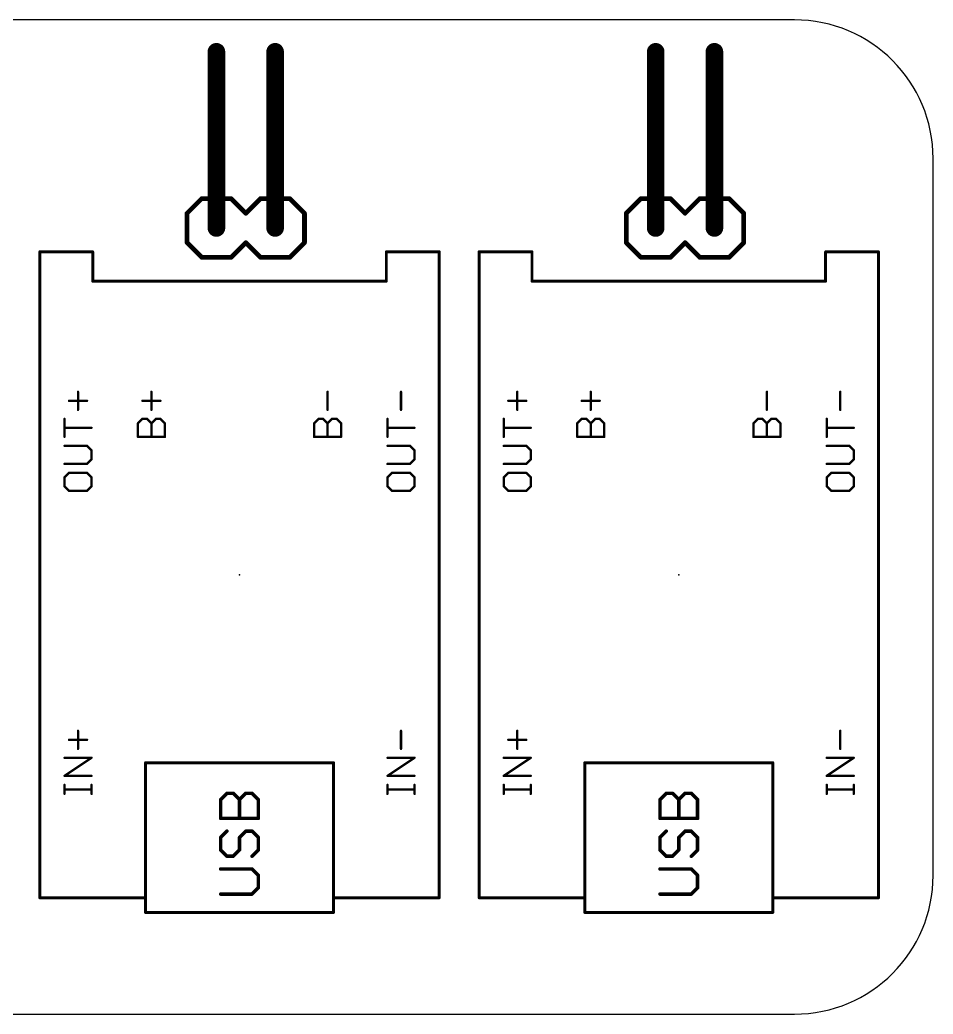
# Model space of a CAD drawing. Extents: x 0 to 83, y 0 to 43.
# Drawn here: x 43.5 to 83, y 0 to 43 of the extents above; entities that cross this region are included whole.
import ezdxf

# ---------------------------------------------------------------- set-up
doc = ezdxf.new("R2010")
doc.units = 0
for name, color, linetype in [('20', 7, 'CONTINUOUS'), ('21', 253, 'CONTINUOUS'), ('23', 7, 'CONTINUOUS'), ('51', 253, 'CONTINUOUS')]:
    doc.layers.add(name, color=color, linetype=linetype)

# ---------------------------------------------------------------- blocks, each defined once
blk = doc.blocks.new('RECT')
blk.add_solid([(-0.5, -0.5), (0.5, -0.5), (-0.5, 0.5), (0.5, 0.5)])

msp = doc.modelspace()

# ---------------------------------------------------------------- linework, layer by layer
at = {"layer": '20'}
for p, q in [((77, 43), (6, 43)), ((83, 6), (83, 37)), ((6, 0), (77, 0))]:
    msp.add_line(p, q, dxfattribs=at)
for centre, start, end in [((77, 37), 0, 90), ((77, 6), 270, 0)]:
    msp.add_arc(centre, 6, start, end, dxfattribs=at)
at = {"layer": '21'}
for points, const_width in [([(52, 34), (52, 41.62)], 0.762), ([(54.54, 34), (54.54, 41.62)], 0.762), ([(71, 34), (71, 41.62)], 0.762), ([(73.54, 34), (73.54, 41.62)], 0.762), ([(51.365, 35.27), (50.73, 34.635)], 0.2032), ([(51.365, 35.27), (52.635, 35.27)], 0.2032), ([(52.635, 35.27), (53.27, 34.635)], 0.2032), ([(53.27, 34.635), (53.905, 35.27)], 0.2032), ([(53.905, 35.27), (55.175, 35.27)], 0.2032), ([(55.175, 35.27), (55.81, 34.635)], 0.2032), ([(70.365, 35.27), (69.73, 34.635)], 0.2032), ([(70.365, 35.27), (71.635, 35.27)], 0.2032), ([(71.635, 35.27), (72.27, 34.635)], 0.2032), ([(72.27, 34.635), (72.905, 35.27)], 0.2032), ([(72.905, 35.27), (74.175, 35.27)], 0.2032), ([(74.175, 35.27), (74.81, 34.635)], 0.2032), ([(50.73, 34.635), (50.73, 33.365)], 0.2032), ([(55.81, 34.635), (55.81, 33.365)], 0.2032), ([(69.73, 34.635), (69.73, 33.365)], 0.2032), ([(74.81, 34.635), (74.81, 33.365)], 0.2032), ([(50.73, 33.365), (51.365, 32.73)], 0.2032), ([(53.27, 33.365), (52.635, 32.73)], 0.2032), ([(53.905, 32.73), (53.27, 33.365)], 0.2032), ([(55.81, 33.365), (55.175, 32.73)], 0.2032), ([(69.73, 33.365), (70.365, 32.73)], 0.2032), ([(72.27, 33.365), (71.635, 32.73)], 0.2032), ([(72.905, 32.73), (72.27, 33.365)], 0.2032), ([(74.81, 33.365), (74.175, 32.73)], 0.2032), ([(44.364, 5.03), (44.364, 32.97)], 0.127), ([(44.364, 32.97), (46.65, 32.97)], 0.127), ([(46.65, 32.97), (46.65, 31.7)], 0.127), ([(52.635, 32.73), (51.365, 32.73)], 0.2032), ([(55.175, 32.73), (53.905, 32.73)], 0.2032), ([(59.35, 31.7), (59.35, 32.97)], 0.127), ([(59.35, 32.97), (61.636, 32.97)], 0.127), ([(61.636, 32.97), (61.636, 5.03)], 0.127), ([(63.364, 5.03), (63.364, 32.97)], 0.127), ([(63.364, 32.97), (65.65, 32.97)], 0.127), ([(65.65, 32.97), (65.65, 31.7)], 0.127), ([(71.635, 32.73), (70.365, 32.73)], 0.2032), ([(74.175, 32.73), (72.905, 32.73)], 0.2032), ([(78.35, 31.7), (78.35, 32.97)], 0.127), ([(78.35, 32.97), (80.636, 32.97)], 0.127), ([(80.636, 32.97), (80.636, 5.03)], 0.127), ([(46.65, 31.7), (59.35, 31.7)], 0.127), ([(65.65, 31.7), (78.35, 31.7)], 0.127), ([(46.0145, 26.1364), (46.0145, 26.916)], 0.1016), ([(49.1895, 26.1364), (49.1895, 26.916)], 0.1016), ([(56.8095, 26.1364), (56.8095, 26.916)], 0.1016), ([(59.9845, 26.1364), (59.9845, 26.916)], 0.1016), ([(65.0145, 26.1364), (65.0145, 26.916)], 0.1016), ([(68.1895, 26.1364), (68.1895, 26.916)], 0.1016), ([(75.8095, 26.1364), (75.8095, 26.916)], 0.1016), ([(78.9845, 26.1364), (78.9845, 26.916)], 0.1016), ([(45.6247, 26.5262), (46.4043, 26.5262)], 0.1016), ([(48.7997, 26.5262), (49.5793, 26.5262)], 0.1016), ([(64.6247, 26.5262), (65.4043, 26.5262)], 0.1016), ([(67.7997, 26.5262), (68.5793, 26.5262)], 0.1016), ([(45.4298, 24.967), (45.4298, 25.7466)], 0.1016), ([(46.5992, 25.3568), (45.4298, 25.3568)], 0.1016), ([(48.6048, 25.5517), (48.7997, 25.7466)], 0.1016), ([(48.6048, 24.967), (48.6048, 25.5517)], 0.1016), ([(48.7997, 25.7466), (48.9946, 25.7466)], 0.1016), ([(48.9946, 25.7466), (49.1895, 25.5517)], 0.1016), ([(49.1895, 25.5517), (49.3844, 25.7466)], 0.1016), ([(49.1895, 24.967), (49.1895, 25.5517)], 0.1016), ([(49.3844, 25.7466), (49.5793, 25.7466)], 0.1016), ([(49.5793, 25.7466), (49.7742, 25.5517)], 0.1016), ([(49.7742, 25.5517), (49.7742, 24.967)], 0.1016), ([(56.2248, 25.5517), (56.4197, 25.7466)], 0.1016), ([(56.2248, 24.967), (56.2248, 25.5517)], 0.1016), ([(56.4197, 25.7466), (56.6146, 25.7466)], 0.1016), ([(56.6146, 25.7466), (56.8095, 25.5517)], 0.1016), ([(56.8095, 25.5517), (57.0044, 25.7466)], 0.1016), ([(56.8095, 24.967), (56.8095, 25.5517)], 0.1016), ([(57.0044, 25.7466), (57.1993, 25.7466)], 0.1016), ([(57.1993, 25.7466), (57.3942, 25.5517)], 0.1016), ([(57.3942, 25.5517), (57.3942, 24.967)], 0.1016), ([(59.3998, 24.967), (59.3998, 25.7466)], 0.1016), ([(60.5692, 25.3568), (59.3998, 25.3568)], 0.1016), ([(64.4298, 24.967), (64.4298, 25.7466)], 0.1016), ([(65.5992, 25.3568), (64.4298, 25.3568)], 0.1016), ([(67.6048, 25.5517), (67.7997, 25.7466)], 0.1016), ([(67.6048, 24.967), (67.6048, 25.5517)], 0.1016), ([(67.7997, 25.7466), (67.9946, 25.7466)], 0.1016), ([(67.9946, 25.7466), (68.1895, 25.5517)], 0.1016), ([(68.1895, 25.5517), (68.3844, 25.7466)], 0.1016), ([(68.1895, 24.967), (68.1895, 25.5517)], 0.1016), ([(68.3844, 25.7466), (68.5793, 25.7466)], 0.1016), ([(68.5793, 25.7466), (68.7742, 25.5517)], 0.1016), ([(68.7742, 25.5517), (68.7742, 24.967)], 0.1016), ([(75.2248, 25.5517), (75.4197, 25.7466)], 0.1016), ([(75.2248, 24.967), (75.2248, 25.5517)], 0.1016), ([(75.4197, 25.7466), (75.6146, 25.7466)], 0.1016), ([(75.6146, 25.7466), (75.8095, 25.5517)], 0.1016), ([(75.8095, 25.5517), (76.0044, 25.7466)], 0.1016), ([(75.8095, 24.967), (75.8095, 25.5517)], 0.1016), ([(76.0044, 25.7466), (76.1993, 25.7466)], 0.1016), ([(76.1993, 25.7466), (76.3942, 25.5517)], 0.1016), ([(76.3942, 25.5517), (76.3942, 24.967)], 0.1016), ([(78.3998, 24.967), (78.3998, 25.7466)], 0.1016), ([(79.5692, 25.3568), (78.3998, 25.3568)], 0.1016), ([(49.7742, 24.967), (48.6048, 24.967)], 0.1016), ([(57.3942, 24.967), (56.2248, 24.967)], 0.1016), ([(68.7742, 24.967), (67.6048, 24.967)], 0.1016), ([(76.3942, 24.967), (75.2248, 24.967)], 0.1016), ([(46.4043, 24.5772), (45.4298, 24.5772)], 0.1016), ([(46.5992, 24.3823), (46.4043, 24.5772)], 0.1016), ([(60.3743, 24.5772), (59.3998, 24.5772)], 0.1016), ([(60.5692, 24.3823), (60.3743, 24.5772)], 0.1016), ([(65.4043, 24.5772), (64.4298, 24.5772)], 0.1016), ([(65.5992, 24.3823), (65.4043, 24.5772)], 0.1016), ([(79.3743, 24.5772), (78.3998, 24.5772)], 0.1016), ([(79.5692, 24.3823), (79.3743, 24.5772)], 0.1016), ([(46.5992, 23.9925), (46.5992, 24.3823)], 0.1016), ([(60.5692, 23.9925), (60.5692, 24.3823)], 0.1016), ([(65.5992, 23.9925), (65.5992, 24.3823)], 0.1016), ([(79.5692, 23.9925), (79.5692, 24.3823)], 0.1016), ([(45.4298, 23.7976), (46.4043, 23.7976)], 0.1016), ([(46.4043, 23.7976), (46.5992, 23.9925)], 0.1016), ([(59.3998, 23.7976), (60.3743, 23.7976)], 0.1016), ([(60.3743, 23.7976), (60.5692, 23.9925)], 0.1016), ([(64.4298, 23.7976), (65.4043, 23.7976)], 0.1016), ([(65.4043, 23.7976), (65.5992, 23.9925)], 0.1016), ([(78.3998, 23.7976), (79.3743, 23.7976)], 0.1016), ([(79.3743, 23.7976), (79.5692, 23.9925)], 0.1016), ([(45.6247, 23.4078), (45.4298, 23.2129)], 0.1016), ([(45.4298, 23.2129), (45.4298, 22.8231)], 0.1016), ([(46.4043, 23.4078), (45.6247, 23.4078)], 0.1016), ([(46.5992, 23.2129), (46.4043, 23.4078)], 0.1016), ([(46.5992, 22.8231), (46.5992, 23.2129)], 0.1016), ([(59.5947, 23.4078), (59.3998, 23.2129)], 0.1016), ([(59.3998, 23.2129), (59.3998, 22.8231)], 0.1016), ([(60.3743, 23.4078), (59.5947, 23.4078)], 0.1016), ([(60.5692, 23.2129), (60.3743, 23.4078)], 0.1016), ([(60.5692, 22.8231), (60.5692, 23.2129)], 0.1016), ([(64.6247, 23.4078), (64.4298, 23.2129)], 0.1016), ([(64.4298, 23.2129), (64.4298, 22.8231)], 0.1016), ([(65.4043, 23.4078), (64.6247, 23.4078)], 0.1016), ([(65.5992, 23.2129), (65.4043, 23.4078)], 0.1016), ([(65.5992, 22.8231), (65.5992, 23.2129)], 0.1016), ([(78.5947, 23.4078), (78.3998, 23.2129)], 0.1016), ([(78.3998, 23.2129), (78.3998, 22.8231)], 0.1016), ([(79.3743, 23.4078), (78.5947, 23.4078)], 0.1016), ([(79.5692, 23.2129), (79.3743, 23.4078)], 0.1016), ([(79.5692, 22.8231), (79.5692, 23.2129)], 0.1016), ([(45.4298, 22.8231), (45.6247, 22.6282)], 0.1016), ([(46.4043, 22.6282), (46.5992, 22.8231)], 0.1016), ([(59.3998, 22.8231), (59.5947, 22.6282)], 0.1016), ([(60.3743, 22.6282), (60.5692, 22.8231)], 0.1016), ([(64.4298, 22.8231), (64.6247, 22.6282)], 0.1016), ([(65.4043, 22.6282), (65.5992, 22.8231)], 0.1016), ([(78.3998, 22.8231), (78.5947, 22.6282)], 0.1016), ([(79.3743, 22.6282), (79.5692, 22.8231)], 0.1016), ([(45.6247, 22.6282), (46.4043, 22.6282)], 0.1016), ([(59.5947, 22.6282), (60.3743, 22.6282)], 0.1016), ([(64.6247, 22.6282), (65.4043, 22.6282)], 0.1016), ([(78.5947, 22.6282), (79.3743, 22.6282)], 0.1016), ([(46.0145, 11.4748), (46.0145, 12.2544)], 0.1016), ([(59.9845, 11.4748), (59.9845, 12.2544)], 0.1016), ([(65.0145, 11.4748), (65.0145, 12.2544)], 0.1016), ([(78.9845, 11.4748), (78.9845, 12.2544)], 0.1016), ([(45.6247, 11.8646), (46.4043, 11.8646)], 0.1016), ([(64.6247, 11.8646), (65.4043, 11.8646)], 0.1016), ([(45.4298, 10.3054), (46.5992, 11.085)], 0.1016), ([(46.5992, 11.085), (45.4298, 11.085)], 0.1016), ([(48.936, 10.872), (57.064, 10.872)], 0.127), ([(48.936, 5.03), (48.936, 10.872)], 0.127), ([(57.064, 5.03), (57.064, 10.872)], 0.127), ([(59.3998, 10.3054), (60.5692, 11.085)], 0.1016), ([(60.5692, 11.085), (59.3998, 11.085)], 0.1016), ([(64.4298, 10.3054), (65.5992, 11.085)], 0.1016), ([(65.5992, 11.085), (64.4298, 11.085)], 0.1016), ([(67.936, 10.872), (76.064, 10.872)], 0.127), ([(67.936, 5.03), (67.936, 10.872)], 0.127), ([(76.064, 5.03), (76.064, 10.872)], 0.127), ([(78.3998, 10.3054), (79.5692, 11.085)], 0.1016), ([(79.5692, 11.085), (78.3998, 11.085)], 0.1016), ([(46.5992, 10.3054), (45.4298, 10.3054)], 0.1016), ([(60.5692, 10.3054), (59.3998, 10.3054)], 0.1016), ([(65.5992, 10.3054), (64.4298, 10.3054)], 0.1016), ([(79.5692, 10.3054), (78.3998, 10.3054)], 0.1016), ([(45.4298, 9.5258), (45.4298, 9.9156)], 0.1016), ([(46.5992, 9.5258), (46.5992, 9.9156)], 0.1016), ([(59.3998, 9.5258), (59.3998, 9.9156)], 0.1016), ([(60.5692, 9.5258), (60.5692, 9.9156)], 0.1016), ([(64.4298, 9.5258), (64.4298, 9.9156)], 0.1016), ([(65.5992, 9.5258), (65.5992, 9.9156)], 0.1016), ([(78.3998, 9.5258), (78.3998, 9.9156)], 0.1016), ([(79.5692, 9.5258), (79.5692, 9.9156)], 0.1016), ([(46.5992, 9.7207), (45.4298, 9.7207)], 0.1016), ([(52.1858, 9.2783), (52.457, 9.5494)], 0.1524), ([(52.457, 9.5494), (52.7281, 9.5494)], 0.1524), ([(52.7281, 9.5494), (52.9993, 9.2783)], 0.1524), ([(52.9993, 9.2783), (53.2705, 9.5494)], 0.1524), ([(53.2705, 9.5494), (53.5416, 9.5494)], 0.1524), ([(53.5416, 9.5494), (53.8128, 9.2783)], 0.1524), ([(60.5692, 9.7207), (59.3998, 9.7207)], 0.1016), ([(65.5992, 9.7207), (64.4298, 9.7207)], 0.1016), ([(71.1858, 9.2783), (71.457, 9.5494)], 0.1524), ([(71.457, 9.5494), (71.7281, 9.5494)], 0.1524), ([(71.7281, 9.5494), (71.9993, 9.2783)], 0.1524), ([(71.9993, 9.2783), (72.2705, 9.5494)], 0.1524), ([(72.2705, 9.5494), (72.5416, 9.5494)], 0.1524), ([(72.5416, 9.5494), (72.8128, 9.2783)], 0.1524), ([(79.5692, 9.7207), (78.3998, 9.7207)], 0.1016), ([(52.1858, 8.4648), (52.1858, 9.2783)], 0.1524), ([(52.9993, 8.4648), (52.9993, 9.2783)], 0.1524), ([(53.8128, 9.2783), (53.8128, 8.4648)], 0.1524), ([(71.1858, 8.4648), (71.1858, 9.2783)], 0.1524), ([(71.9993, 8.4648), (71.9993, 9.2783)], 0.1524), ([(72.8128, 9.2783), (72.8128, 8.4648)], 0.1524), ([(53.8128, 8.4648), (52.1858, 8.4648)], 0.1524), ([(72.8128, 8.4648), (71.1858, 8.4648)], 0.1524), ([(52.457, 7.9123), (52.1858, 7.6411)], 0.1524), ([(52.9993, 7.6411), (53.2705, 7.9123)], 0.1524), ([(53.2705, 7.9123), (53.5416, 7.9123)], 0.1524), ([(53.5416, 7.9123), (53.8128, 7.6411)], 0.1524), ([(71.457, 7.9123), (71.1858, 7.6411)], 0.1524), ([(71.9993, 7.6411), (72.2705, 7.9123)], 0.1524), ([(72.2705, 7.9123), (72.5416, 7.9123)], 0.1524), ([(72.5416, 7.9123), (72.8128, 7.6411)], 0.1524), ([(52.1858, 7.6411), (52.1858, 7.0988)], 0.1524), ([(52.9993, 7.0988), (52.9993, 7.6411)], 0.1524), ([(53.8128, 7.6411), (53.8128, 7.0988)], 0.1524), ([(71.1858, 7.6411), (71.1858, 7.0988)], 0.1524), ([(71.9993, 7.0988), (71.9993, 7.6411)], 0.1524), ([(72.8128, 7.6411), (72.8128, 7.0988)], 0.1524), ([(52.1858, 7.0988), (52.457, 6.8276)], 0.1524), ([(52.457, 6.8276), (52.7281, 6.8276)], 0.1524), ([(52.7281, 6.8276), (52.9993, 7.0988)], 0.1524), ([(53.8128, 7.0988), (53.5416, 6.8276)], 0.1524), ([(71.1858, 7.0988), (71.457, 6.8276)], 0.1524), ([(71.457, 6.8276), (71.7281, 6.8276)], 0.1524), ([(71.7281, 6.8276), (71.9993, 7.0988)], 0.1524), ([(72.8128, 7.0988), (72.5416, 6.8276)], 0.1524), ([(53.5416, 6.2751), (52.1858, 6.2751)], 0.1524), ([(53.8128, 6.004), (53.5416, 6.2751)], 0.1524), ([(53.8128, 5.4616), (53.8128, 6.004)], 0.1524), ([(72.5416, 6.2751), (71.1858, 6.2751)], 0.1524), ([(72.8128, 6.004), (72.5416, 6.2751)], 0.1524), ([(72.8128, 5.4616), (72.8128, 6.004)], 0.1524), ([(52.1858, 5.1905), (53.5416, 5.1905)], 0.1524), ([(53.5416, 5.1905), (53.8128, 5.4616)], 0.1524), ([(71.1858, 5.1905), (72.5416, 5.1905)], 0.1524), ([(72.5416, 5.1905), (72.8128, 5.4616)], 0.1524), ([(44.364, 5.03), (48.936, 5.03)], 0.127), ([(48.936, 4.395), (48.936, 5.03)], 0.127), ([(61.636, 5.03), (57.064, 5.03)], 0.127), ([(57.064, 4.395), (57.064, 5.03)], 0.127), ([(63.364, 5.03), (67.936, 5.03)], 0.127), ([(67.936, 4.395), (67.936, 5.03)], 0.127), ([(80.636, 5.03), (76.064, 5.03)], 0.127), ([(76.064, 4.395), (76.064, 5.03)], 0.127), ([(48.936, 4.395), (57.064, 4.395)], 0.127), ([(67.936, 4.395), (76.064, 4.395)], 0.127)]:
    msp.add_lwpolyline(points, dxfattribs=dict(at, const_width=const_width))
for points, const_width in [([(52.1905, 41.62, 1), (51.8095, 41.62)], 0.381), ([(54.7305, 41.62, 1), (54.3495, 41.62)], 0.381), ([(71.1905, 41.62, 1), (70.8095, 41.62)], 0.381), ([(73.7305, 41.62, 1), (73.3495, 41.62)], 0.381), ([(51.365, 35.3208, 1), (51.365, 35.2192)], 0.1016), ([(51.4009, 35.2341, 1), (51.3291, 35.3059)], 0.1016), ([(52.6709, 35.3059, 1), (52.5991, 35.2341)], 0.1016), ([(52.635, 35.2192, 1), (52.635, 35.3208)], 0.1016), ([(53.905, 35.3208, 1), (53.905, 35.2192)], 0.1016), ([(53.9409, 35.2341, 1), (53.8691, 35.3059)], 0.1016), ([(55.2109, 35.3059, 1), (55.1391, 35.2341)], 0.1016), ([(55.175, 35.2192, 1), (55.175, 35.3208)], 0.1016), ([(70.365, 35.3208, 1), (70.365, 35.2192)], 0.1016), ([(70.4009, 35.2341, 1), (70.3291, 35.3059)], 0.1016), ([(71.6709, 35.3059, 1), (71.5991, 35.2341)], 0.1016), ([(71.635, 35.2192, 1), (71.635, 35.3208)], 0.1016), ([(72.905, 35.3208, 1), (72.905, 35.2192)], 0.1016), ([(72.9409, 35.2341, 1), (72.8691, 35.3059)], 0.1016), ([(74.2109, 35.3059, 1), (74.1391, 35.2341)], 0.1016), ([(74.175, 35.2192, 1), (74.175, 35.3208)], 0.1016), ([(50.7808, 34.635, 1), (50.6792, 34.635)], 0.1016), ([(50.6941, 34.6709, 1), (50.7659, 34.5991)], 0.1016), ([(53.2341, 34.6709, 1), (53.3059, 34.5991)], 0.1016), ([(53.2341, 34.5991, 1), (53.3059, 34.6709)], 0.1016), ([(55.8608, 34.635, 1), (55.7592, 34.635)], 0.1016), ([(55.7741, 34.5991, 1), (55.8459, 34.6709)], 0.1016), ([(69.7808, 34.635, 1), (69.6792, 34.635)], 0.1016), ([(69.6941, 34.6709, 1), (69.7659, 34.5991)], 0.1016), ([(72.2341, 34.6709, 1), (72.3059, 34.5991)], 0.1016), ([(72.2341, 34.5991, 1), (72.3059, 34.6709)], 0.1016), ([(74.8608, 34.635, 1), (74.7592, 34.635)], 0.1016), ([(74.7741, 34.5991, 1), (74.8459, 34.6709)], 0.1016), ([(51.8095, 34, 1), (52.1905, 34)], 0.381), ([(54.3495, 34, 1), (54.7305, 34)], 0.381), ([(70.8095, 34, 1), (71.1905, 34)], 0.381), ([(73.3495, 34, 1), (73.7305, 34)], 0.381), ([(50.7659, 33.4009, 1), (50.6941, 33.3291)], 0.1016), ([(50.6792, 33.365, 1), (50.7808, 33.365)], 0.1016), ([(53.3059, 33.4009, 1), (53.2341, 33.3291)], 0.1016), ([(53.3059, 33.3291, 1), (53.2341, 33.4009)], 0.1016), ([(55.7592, 33.365, 1), (55.8608, 33.365)], 0.1016), ([(55.8459, 33.3291, 1), (55.7741, 33.4009)], 0.1016), ([(69.7659, 33.4009, 1), (69.6941, 33.3291)], 0.1016), ([(69.6792, 33.365, 1), (69.7808, 33.365)], 0.1016), ([(72.3059, 33.4009, 1), (72.2341, 33.3291)], 0.1016), ([(72.3059, 33.3291, 1), (72.2341, 33.4009)], 0.1016), ([(74.7592, 33.365, 1), (74.8608, 33.365)], 0.1016), ([(74.8459, 33.3291, 1), (74.7741, 33.4009)], 0.1016), ([(44.364, 33.0018, 1), (44.364, 32.9382)], 0.0635), ([(44.3958, 32.97, 1), (44.3323, 32.97)], 0.0635), ([(46.6818, 32.97, 1), (46.6183, 32.97)], 0.0635), ([(46.65, 32.9382, 1), (46.65, 33.0018)], 0.0635), ([(51.365, 32.7808, 1), (51.365, 32.6792)], 0.1016), ([(51.3291, 32.6941, 1), (51.4009, 32.7659)], 0.1016), ([(52.5991, 32.7659, 1), (52.6709, 32.6941)], 0.1016), ([(52.635, 32.6792, 1), (52.635, 32.7808)], 0.1016), ([(53.905, 32.7808, 1), (53.905, 32.6792)], 0.1016), ([(53.8691, 32.6941, 1), (53.9409, 32.7659)], 0.1016), ([(55.1391, 32.7659, 1), (55.2109, 32.6941)], 0.1016), ([(55.175, 32.6792, 1), (55.175, 32.7808)], 0.1016), ([(59.3818, 32.97, 1), (59.3182, 32.97)], 0.0635), ([(59.35, 33.0018, 1), (59.35, 32.9382)], 0.0635), ([(61.6678, 32.97, 1), (61.6043, 32.97)], 0.0635), ([(61.636, 32.9382, 1), (61.636, 33.0018)], 0.0635), ([(63.364, 33.0018, 1), (63.364, 32.9382)], 0.0635), ([(63.3958, 32.97, 1), (63.3323, 32.97)], 0.0635), ([(65.6818, 32.97, 1), (65.6183, 32.97)], 0.0635), ([(65.65, 32.9382, 1), (65.65, 33.0018)], 0.0635), ([(70.365, 32.7808, 1), (70.365, 32.6792)], 0.1016), ([(70.3291, 32.6941, 1), (70.4009, 32.7659)], 0.1016), ([(71.5991, 32.7659, 1), (71.6709, 32.6941)], 0.1016), ([(71.635, 32.6792, 1), (71.635, 32.7808)], 0.1016), ([(72.905, 32.7808, 1), (72.905, 32.6792)], 0.1016), ([(72.8691, 32.6941, 1), (72.9409, 32.7659)], 0.1016), ([(74.1391, 32.7659, 1), (74.2109, 32.6941)], 0.1016), ([(74.175, 32.6792, 1), (74.175, 32.7808)], 0.1016), ([(78.35, 33.0018, 1), (78.35, 32.9382)], 0.0635), ([(78.3818, 32.97, 1), (78.3183, 32.97)], 0.0635), ([(80.6678, 32.97, 1), (80.6043, 32.97)], 0.0635), ([(80.636, 32.9382, 1), (80.636, 33.0018)], 0.0635), ([(46.65, 31.7318, 1), (46.65, 31.6683)], 0.0635), ([(46.6183, 31.7, 1), (46.6818, 31.7)], 0.0635), ([(59.3182, 31.7, 1), (59.3818, 31.7)], 0.0635), ([(59.35, 31.6683, 1), (59.35, 31.7318)], 0.0635), ([(65.65, 31.7318, 1), (65.65, 31.6683)], 0.0635), ([(65.6183, 31.7, 1), (65.6818, 31.7)], 0.0635), ([(78.3183, 31.7, 1), (78.3818, 31.7)], 0.0635), ([(78.35, 31.6683, 1), (78.35, 31.7318)], 0.0635), ([(46.0399, 26.916, 1), (45.9891, 26.916)], 0.0508), ([(49.2149, 26.916, 1), (49.1641, 26.916)], 0.0508), ([(56.8349, 26.916, 1), (56.7841, 26.916)], 0.0508), ([(60.0099, 26.916, 1), (59.9591, 26.916)], 0.0508), ([(65.0399, 26.916, 1), (64.9891, 26.916)], 0.0508), ([(68.2149, 26.916, 1), (68.1641, 26.916)], 0.0508), ([(75.8349, 26.916, 1), (75.7841, 26.916)], 0.0508), ([(79.0099, 26.916, 1), (78.9591, 26.916)], 0.0508), ([(45.6247, 26.5516, 1), (45.6247, 26.5008)], 0.0508), ([(46.4043, 26.5008, 1), (46.4043, 26.5516)], 0.0508), ([(48.7997, 26.5516, 1), (48.7997, 26.5008)], 0.0508), ([(49.5793, 26.5008, 1), (49.5793, 26.5516)], 0.0508), ([(64.6247, 26.5516, 1), (64.6247, 26.5008)], 0.0508), ([(65.4043, 26.5008, 1), (65.4043, 26.5516)], 0.0508), ([(67.7997, 26.5516, 1), (67.7997, 26.5008)], 0.0508), ([(68.5793, 26.5008, 1), (68.5793, 26.5516)], 0.0508), ([(45.9891, 26.1364, 1), (46.0399, 26.1364)], 0.0508), ([(49.1641, 26.1364, 1), (49.2149, 26.1364)], 0.0508), ([(56.7841, 26.1364, 1), (56.8349, 26.1364)], 0.0508), ([(59.9591, 26.1364, 1), (60.0099, 26.1364)], 0.0508), ([(64.9891, 26.1364, 1), (65.0399, 26.1364)], 0.0508), ([(68.1641, 26.1364, 1), (68.2149, 26.1364)], 0.0508), ([(75.7841, 26.1364, 1), (75.8349, 26.1364)], 0.0508), ([(78.9591, 26.1364, 1), (79.0099, 26.1364)], 0.0508), ([(45.4552, 25.7466, 1), (45.4044, 25.7466)], 0.0508), ([(45.4298, 25.3822, 1), (45.4298, 25.3314)], 0.0508), ([(46.5992, 25.3314, 1), (46.5992, 25.3822)], 0.0508), ([(48.5868, 25.5697, 1), (48.6228, 25.5337)], 0.0508), ([(48.6302, 25.5517, 1), (48.5794, 25.5517)], 0.0508), ([(48.7997, 25.772, 1), (48.7997, 25.7212)], 0.0508), ([(48.8177, 25.7286, 1), (48.7817, 25.7646)], 0.0508), ([(49.0126, 25.7646, 1), (48.9766, 25.7286)], 0.0508), ([(48.9946, 25.7212, 1), (48.9946, 25.772)], 0.0508), ([(49.1715, 25.5697, 1), (49.2075, 25.5337)], 0.0508), ([(49.2149, 25.5517, 1), (49.1641, 25.5517)], 0.0508), ([(49.1715, 25.5337, 1), (49.2075, 25.5697)], 0.0508), ([(49.3844, 25.772, 1), (49.3844, 25.7212)], 0.0508), ([(49.4024, 25.7286, 1), (49.3664, 25.7646)], 0.0508), ([(49.5973, 25.7646, 1), (49.5613, 25.7286)], 0.0508), ([(49.5793, 25.7212, 1), (49.5793, 25.772)], 0.0508), ([(49.7996, 25.5517, 1), (49.7488, 25.5517)], 0.0508), ([(49.7562, 25.5337, 1), (49.7922, 25.5697)], 0.0508), ([(56.2068, 25.5697, 1), (56.2428, 25.5337)], 0.0508), ([(56.2502, 25.5517, 1), (56.1994, 25.5517)], 0.0508), ([(56.4197, 25.772, 1), (56.4197, 25.7212)], 0.0508), ([(56.4377, 25.7286, 1), (56.4017, 25.7646)], 0.0508), ([(56.6326, 25.7646, 1), (56.5966, 25.7286)], 0.0508), ([(56.6146, 25.7212, 1), (56.6146, 25.772)], 0.0508), ([(56.7915, 25.5697, 1), (56.8275, 25.5337)], 0.0508), ([(56.8349, 25.5517, 1), (56.7841, 25.5517)], 0.0508), ([(56.7915, 25.5337, 1), (56.8275, 25.5697)], 0.0508), ([(57.0044, 25.772, 1), (57.0044, 25.7212)], 0.0508), ([(57.0224, 25.7286, 1), (56.9864, 25.7646)], 0.0508), ([(57.2173, 25.7646, 1), (57.1813, 25.7286)], 0.0508), ([(57.1993, 25.7212, 1), (57.1993, 25.772)], 0.0508), ([(57.4196, 25.5517, 1), (57.3688, 25.5517)], 0.0508), ([(57.3762, 25.5337, 1), (57.4122, 25.5697)], 0.0508), ([(59.4252, 25.7466, 1), (59.3744, 25.7466)], 0.0508), ([(59.3998, 25.3822, 1), (59.3998, 25.3314)], 0.0508), ([(60.5692, 25.3314, 1), (60.5692, 25.3822)], 0.0508), ([(64.4552, 25.7466, 1), (64.4044, 25.7466)], 0.0508), ([(64.4298, 25.3822, 1), (64.4298, 25.3314)], 0.0508), ([(65.5992, 25.3314, 1), (65.5992, 25.3822)], 0.0508), ([(67.5868, 25.5697, 1), (67.6228, 25.5337)], 0.0508), ([(67.6302, 25.5517, 1), (67.5794, 25.5517)], 0.0508), ([(67.7997, 25.772, 1), (67.7997, 25.7212)], 0.0508), ([(67.8177, 25.7286, 1), (67.7817, 25.7646)], 0.0508), ([(68.0126, 25.7646, 1), (67.9766, 25.7286)], 0.0508), ([(67.9946, 25.7212, 1), (67.9946, 25.772)], 0.0508), ([(68.1715, 25.5697, 1), (68.2075, 25.5337)], 0.0508), ([(68.2149, 25.5517, 1), (68.1641, 25.5517)], 0.0508), ([(68.1715, 25.5337, 1), (68.2075, 25.5697)], 0.0508), ([(68.3844, 25.772, 1), (68.3844, 25.7212)], 0.0508), ([(68.4024, 25.7286, 1), (68.3664, 25.7646)], 0.0508), ([(68.5973, 25.7646, 1), (68.5613, 25.7286)], 0.0508), ([(68.5793, 25.7212, 1), (68.5793, 25.772)], 0.0508), ([(68.7996, 25.5517, 1), (68.7488, 25.5517)], 0.0508), ([(68.7562, 25.5337, 1), (68.7922, 25.5697)], 0.0508), ([(75.2068, 25.5697, 1), (75.2428, 25.5337)], 0.0508), ([(75.2502, 25.5517, 1), (75.1994, 25.5517)], 0.0508), ([(75.4197, 25.772, 1), (75.4197, 25.7212)], 0.0508), ([(75.4377, 25.7286, 1), (75.4017, 25.7646)], 0.0508), ([(75.6326, 25.7646, 1), (75.5966, 25.7286)], 0.0508), ([(75.6146, 25.7212, 1), (75.6146, 25.772)], 0.0508), ([(75.7915, 25.5697, 1), (75.8275, 25.5337)], 0.0508), ([(75.8349, 25.5517, 1), (75.7841, 25.5517)], 0.0508), ([(75.7915, 25.5337, 1), (75.8275, 25.5697)], 0.0508), ([(76.0044, 25.772, 1), (76.0044, 25.7212)], 0.0508), ([(76.0224, 25.7286, 1), (75.9864, 25.7646)], 0.0508), ([(76.2173, 25.7646, 1), (76.1813, 25.7286)], 0.0508), ([(76.1993, 25.7212, 1), (76.1993, 25.772)], 0.0508), ([(76.4196, 25.5517, 1), (76.3688, 25.5517)], 0.0508), ([(76.3762, 25.5337, 1), (76.4122, 25.5697)], 0.0508), ([(78.4252, 25.7466, 1), (78.3744, 25.7466)], 0.0508), ([(78.3998, 25.3822, 1), (78.3998, 25.3314)], 0.0508), ([(79.5692, 25.3314, 1), (79.5692, 25.3822)], 0.0508), ([(45.4044, 24.967, 1), (45.4552, 24.967)], 0.0508), ([(48.6048, 24.9924, 1), (48.6048, 24.9416)], 0.0508), ([(48.5794, 24.967, 1), (48.6302, 24.967)], 0.0508), ([(49.1641, 24.967, 1), (49.2149, 24.967)], 0.0508), ([(49.7488, 24.967, 1), (49.7996, 24.967)], 0.0508), ([(49.7742, 24.9416, 1), (49.7742, 24.9924)], 0.0508), ([(56.2248, 24.9924, 1), (56.2248, 24.9416)], 0.0508), ([(56.1994, 24.967, 1), (56.2502, 24.967)], 0.0508), ([(56.7841, 24.967, 1), (56.8349, 24.967)], 0.0508), ([(57.3688, 24.967, 1), (57.4196, 24.967)], 0.0508), ([(57.3942, 24.9416, 1), (57.3942, 24.9924)], 0.0508), ([(59.3744, 24.967, 1), (59.4252, 24.967)], 0.0508), ([(64.4044, 24.967, 1), (64.4552, 24.967)], 0.0508), ([(67.6048, 24.9924, 1), (67.6048, 24.9416)], 0.0508), ([(67.5794, 24.967, 1), (67.6302, 24.967)], 0.0508), ([(68.1641, 24.967, 1), (68.2149, 24.967)], 0.0508), ([(68.7488, 24.967, 1), (68.7996, 24.967)], 0.0508), ([(68.7742, 24.9416, 1), (68.7742, 24.9924)], 0.0508), ([(75.2248, 24.9924, 1), (75.2248, 24.9416)], 0.0508), ([(75.1994, 24.967, 1), (75.2502, 24.967)], 0.0508), ([(75.7841, 24.967, 1), (75.8349, 24.967)], 0.0508), ([(76.3688, 24.967, 1), (76.4196, 24.967)], 0.0508), ([(76.3942, 24.9416, 1), (76.3942, 24.9924)], 0.0508), ([(78.3744, 24.967, 1), (78.4252, 24.967)], 0.0508), ([(45.4298, 24.6026, 1), (45.4298, 24.5518)], 0.0508), ([(46.4223, 24.5952, 1), (46.3863, 24.5592)], 0.0508), ([(46.4043, 24.5518, 1), (46.4043, 24.6026)], 0.0508), ([(59.3998, 24.6026, 1), (59.3998, 24.5518)], 0.0508), ([(60.3923, 24.5952, 1), (60.3563, 24.5592)], 0.0508), ([(60.3743, 24.5518, 1), (60.3743, 24.6026)], 0.0508), ([(64.4298, 24.6026, 1), (64.4298, 24.5518)], 0.0508), ([(65.4223, 24.5952, 1), (65.3863, 24.5592)], 0.0508), ([(65.4043, 24.5518, 1), (65.4043, 24.6026)], 0.0508), ([(78.3998, 24.6026, 1), (78.3998, 24.5518)], 0.0508), ([(79.3923, 24.5952, 1), (79.3563, 24.5592)], 0.0508), ([(79.3743, 24.5518, 1), (79.3743, 24.6026)], 0.0508), ([(46.6246, 24.3823, 1), (46.5738, 24.3823)], 0.0508), ([(46.5812, 24.3643, 1), (46.6172, 24.4003)], 0.0508), ([(60.5946, 24.3823, 1), (60.5438, 24.3823)], 0.0508), ([(60.5512, 24.3643, 1), (60.5872, 24.4003)], 0.0508), ([(65.6246, 24.3823, 1), (65.5738, 24.3823)], 0.0508), ([(65.5812, 24.3643, 1), (65.6172, 24.4003)], 0.0508), ([(79.5946, 24.3823, 1), (79.5438, 24.3823)], 0.0508), ([(79.5512, 24.3643, 1), (79.5872, 24.4003)], 0.0508), ([(45.4298, 23.823, 1), (45.4298, 23.7722)], 0.0508), ([(46.3863, 23.8156, 1), (46.4223, 23.7796)], 0.0508), ([(46.4043, 23.7722, 1), (46.4043, 23.823)], 0.0508), ([(46.5738, 23.9925, 1), (46.6246, 23.9925)], 0.0508), ([(46.6172, 23.9745, 1), (46.5812, 24.0105)], 0.0508), ([(59.3998, 23.823, 1), (59.3998, 23.7722)], 0.0508), ([(60.3563, 23.8156, 1), (60.3923, 23.7796)], 0.0508), ([(60.3743, 23.7722, 1), (60.3743, 23.823)], 0.0508), ([(60.5438, 23.9925, 1), (60.5946, 23.9925)], 0.0508), ([(60.5872, 23.9745, 1), (60.5512, 24.0105)], 0.0508), ([(64.4298, 23.823, 1), (64.4298, 23.7722)], 0.0508), ([(65.3863, 23.8156, 1), (65.4223, 23.7796)], 0.0508), ([(65.4043, 23.7722, 1), (65.4043, 23.823)], 0.0508), ([(65.5738, 23.9925, 1), (65.6246, 23.9925)], 0.0508), ([(65.6172, 23.9745, 1), (65.5812, 24.0105)], 0.0508), ([(78.3998, 23.823, 1), (78.3998, 23.7722)], 0.0508), ([(79.3563, 23.8156, 1), (79.3923, 23.7796)], 0.0508), ([(79.3743, 23.7722, 1), (79.3743, 23.823)], 0.0508), ([(79.5438, 23.9925, 1), (79.5946, 23.9925)], 0.0508), ([(79.5872, 23.9745, 1), (79.5512, 24.0105)], 0.0508), ([(45.4118, 23.2309, 1), (45.4478, 23.1949)], 0.0508), ([(45.4552, 23.2129, 1), (45.4044, 23.2129)], 0.0508), ([(45.6247, 23.4332, 1), (45.6247, 23.3824)], 0.0508), ([(45.6427, 23.3898, 1), (45.6067, 23.4258)], 0.0508), ([(46.4223, 23.4258, 1), (46.3863, 23.3898)], 0.0508), ([(46.4043, 23.3824, 1), (46.4043, 23.4332)], 0.0508), ([(46.6246, 23.2129, 1), (46.5738, 23.2129)], 0.0508), ([(46.5812, 23.1949, 1), (46.6172, 23.2309)], 0.0508), ([(59.3818, 23.2309, 1), (59.4178, 23.1949)], 0.0508), ([(59.4252, 23.2129, 1), (59.3744, 23.2129)], 0.0508), ([(59.5947, 23.4332, 1), (59.5947, 23.3824)], 0.0508), ([(59.6127, 23.3898, 1), (59.5767, 23.4258)], 0.0508), ([(60.3923, 23.4258, 1), (60.3563, 23.3898)], 0.0508), ([(60.3743, 23.3824, 1), (60.3743, 23.4332)], 0.0508), ([(60.5946, 23.2129, 1), (60.5438, 23.2129)], 0.0508), ([(60.5512, 23.1949, 1), (60.5872, 23.2309)], 0.0508), ([(64.4118, 23.2309, 1), (64.4478, 23.1949)], 0.0508), ([(64.4552, 23.2129, 1), (64.4044, 23.2129)], 0.0508), ([(64.6247, 23.4332, 1), (64.6247, 23.3824)], 0.0508), ([(64.6427, 23.3898, 1), (64.6067, 23.4258)], 0.0508), ([(65.4223, 23.4258, 1), (65.3863, 23.3898)], 0.0508), ([(65.4043, 23.3824, 1), (65.4043, 23.4332)], 0.0508), ([(65.6246, 23.2129, 1), (65.5738, 23.2129)], 0.0508), ([(65.5812, 23.1949, 1), (65.6172, 23.2309)], 0.0508), ([(78.3818, 23.2309, 1), (78.4178, 23.1949)], 0.0508), ([(78.4252, 23.2129, 1), (78.3744, 23.2129)], 0.0508), ([(78.5947, 23.4332, 1), (78.5947, 23.3824)], 0.0508), ([(78.6127, 23.3898, 1), (78.5767, 23.4258)], 0.0508), ([(79.3923, 23.4258, 1), (79.3563, 23.3898)], 0.0508), ([(79.3743, 23.3824, 1), (79.3743, 23.4332)], 0.0508), ([(79.5946, 23.2129, 1), (79.5438, 23.2129)], 0.0508), ([(79.5512, 23.1949, 1), (79.5872, 23.2309)], 0.0508), ([(45.4478, 22.8411, 1), (45.4118, 22.8051)], 0.0508), ([(45.4044, 22.8231, 1), (45.4552, 22.8231)], 0.0508), ([(46.5738, 22.8231, 1), (46.6246, 22.8231)], 0.0508), ([(46.6172, 22.8051, 1), (46.5812, 22.8411)], 0.0508), ([(59.4178, 22.8411, 1), (59.3818, 22.8051)], 0.0508), ([(59.3744, 22.8231, 1), (59.4252, 22.8231)], 0.0508), ([(60.5438, 22.8231, 1), (60.5946, 22.8231)], 0.0508), ([(60.5872, 22.8051, 1), (60.5512, 22.8411)], 0.0508), ([(64.4478, 22.8411, 1), (64.4118, 22.8051)], 0.0508), ([(64.4044, 22.8231, 1), (64.4552, 22.8231)], 0.0508), ([(65.5738, 22.8231, 1), (65.6246, 22.8231)], 0.0508), ([(65.6172, 22.8051, 1), (65.5812, 22.8411)], 0.0508), ([(78.4178, 22.8411, 1), (78.3818, 22.8051)], 0.0508), ([(78.3744, 22.8231, 1), (78.4252, 22.8231)], 0.0508), ([(79.5438, 22.8231, 1), (79.5946, 22.8231)], 0.0508), ([(79.5872, 22.8051, 1), (79.5512, 22.8411)], 0.0508), ([(45.6247, 22.6536, 1), (45.6247, 22.6028)], 0.0508), ([(45.6067, 22.6102, 1), (45.6427, 22.6462)], 0.0508), ([(46.3863, 22.6462, 1), (46.4223, 22.6102)], 0.0508), ([(46.4043, 22.6028, 1), (46.4043, 22.6536)], 0.0508), ([(59.5947, 22.6536, 1), (59.5947, 22.6028)], 0.0508), ([(59.5767, 22.6102, 1), (59.6127, 22.6462)], 0.0508), ([(60.3563, 22.6462, 1), (60.3923, 22.6102)], 0.0508), ([(60.3743, 22.6028, 1), (60.3743, 22.6536)], 0.0508), ([(64.6247, 22.6536, 1), (64.6247, 22.6028)], 0.0508), ([(64.6067, 22.6102, 1), (64.6427, 22.6462)], 0.0508), ([(65.3863, 22.6462, 1), (65.4223, 22.6102)], 0.0508), ([(65.4043, 22.6028, 1), (65.4043, 22.6536)], 0.0508), ([(78.5947, 22.6536, 1), (78.5947, 22.6028)], 0.0508), ([(78.5767, 22.6102, 1), (78.6127, 22.6462)], 0.0508), ([(79.3563, 22.6462, 1), (79.3923, 22.6102)], 0.0508), ([(79.3743, 22.6028, 1), (79.3743, 22.6536)], 0.0508), ([(46.0399, 12.2544, 1), (45.9891, 12.2544)], 0.0508), ([(60.0099, 12.2544, 1), (59.9591, 12.2544)], 0.0508), ([(65.0399, 12.2544, 1), (64.9891, 12.2544)], 0.0508), ([(79.0099, 12.2544, 1), (78.9591, 12.2544)], 0.0508), ([(45.6247, 11.89, 1), (45.6247, 11.8392)], 0.0508), ([(46.4043, 11.8392, 1), (46.4043, 11.89)], 0.0508), ([(64.6247, 11.89, 1), (64.6247, 11.8392)], 0.0508), ([(65.4043, 11.8392, 1), (65.4043, 11.89)], 0.0508), ([(45.9891, 11.4748, 1), (46.0399, 11.4748)], 0.0508), ([(59.9591, 11.4748, 1), (60.0099, 11.4748)], 0.0508), ([(64.9891, 11.4748, 1), (65.0399, 11.4748)], 0.0508), ([(78.9591, 11.4748, 1), (79.0099, 11.4748)], 0.0508), ([(45.4298, 11.1104, 1), (45.4298, 11.0596)], 0.0508), ([(46.6133, 11.0639, 1), (46.5851, 11.1061)], 0.0508), ([(46.5992, 11.0596, 1), (46.5992, 11.1104)], 0.0508), ([(48.936, 10.9038, 1), (48.936, 10.8402)], 0.0635), ([(48.9678, 10.872, 1), (48.9042, 10.872)], 0.0635), ([(57.0958, 10.872, 1), (57.0322, 10.872)], 0.0635), ([(57.064, 10.8402, 1), (57.064, 10.9038)], 0.0635), ([(59.3998, 11.1104, 1), (59.3998, 11.0596)], 0.0508), ([(60.5833, 11.0639, 1), (60.5551, 11.1061)], 0.0508), ([(60.5692, 11.0596, 1), (60.5692, 11.1104)], 0.0508), ([(64.4298, 11.1104, 1), (64.4298, 11.0596)], 0.0508), ([(65.6133, 11.0639, 1), (65.5851, 11.1061)], 0.0508), ([(65.5992, 11.0596, 1), (65.5992, 11.1104)], 0.0508), ([(67.936, 10.9038, 1), (67.936, 10.8402)], 0.0635), ([(67.9678, 10.872, 1), (67.9043, 10.872)], 0.0635), ([(76.0958, 10.872, 1), (76.0323, 10.872)], 0.0635), ([(76.064, 10.8402, 1), (76.064, 10.9038)], 0.0635), ([(78.3998, 11.1104, 1), (78.3998, 11.0596)], 0.0508), ([(79.5833, 11.0639, 1), (79.5551, 11.1061)], 0.0508), ([(79.5692, 11.0596, 1), (79.5692, 11.1104)], 0.0508), ([(45.4298, 10.3308, 1), (45.4298, 10.28)], 0.0508), ([(45.4157, 10.3265, 1), (45.4439, 10.2843)], 0.0508), ([(46.5992, 10.28, 1), (46.5992, 10.3308)], 0.0508), ([(59.3998, 10.3308, 1), (59.3998, 10.28)], 0.0508), ([(59.3857, 10.3265, 1), (59.4139, 10.2843)], 0.0508), ([(60.5692, 10.28, 1), (60.5692, 10.3308)], 0.0508), ([(64.4298, 10.3308, 1), (64.4298, 10.28)], 0.0508), ([(64.4157, 10.3265, 1), (64.4439, 10.2843)], 0.0508), ([(65.5992, 10.28, 1), (65.5992, 10.3308)], 0.0508), ([(78.3998, 10.3308, 1), (78.3998, 10.28)], 0.0508), ([(78.3857, 10.3265, 1), (78.4139, 10.2843)], 0.0508), ([(79.5692, 10.28, 1), (79.5692, 10.3308)], 0.0508), ([(45.4552, 9.9156, 1), (45.4044, 9.9156)], 0.0508), ([(46.6246, 9.9156, 1), (46.5738, 9.9156)], 0.0508), ([(59.4252, 9.9156, 1), (59.3744, 9.9156)], 0.0508), ([(60.5946, 9.9156, 1), (60.5438, 9.9156)], 0.0508), ([(64.4552, 9.9156, 1), (64.4044, 9.9156)], 0.0508), ([(65.6246, 9.9156, 1), (65.5738, 9.9156)], 0.0508), ([(78.4252, 9.9156, 1), (78.3744, 9.9156)], 0.0508), ([(79.5946, 9.9156, 1), (79.5438, 9.9156)], 0.0508), ([(45.4298, 9.7461, 1), (45.4298, 9.6953)], 0.0508), ([(45.4044, 9.5258, 1), (45.4552, 9.5258)], 0.0508), ([(46.5738, 9.5258, 1), (46.6246, 9.5258)], 0.0508), ([(46.5992, 9.6953, 1), (46.5992, 9.7461)], 0.0508), ([(52.457, 9.5875, 1), (52.457, 9.5113)], 0.0762), ([(52.4839, 9.5225, 1), (52.43, 9.5764)], 0.0762), ([(52.7551, 9.5764, 1), (52.7012, 9.5225)], 0.0762), ([(52.7281, 9.5113, 1), (52.7281, 9.5875)], 0.0762), ([(53.2705, 9.5875, 1), (53.2705, 9.5113)], 0.0762), ([(53.2974, 9.5225, 1), (53.2435, 9.5764)], 0.0762), ([(53.5686, 9.5764, 1), (53.5147, 9.5225)], 0.0762), ([(53.5416, 9.5113, 1), (53.5416, 9.5875)], 0.0762), ([(59.3998, 9.7461, 1), (59.3998, 9.6953)], 0.0508), ([(59.3744, 9.5258, 1), (59.4252, 9.5258)], 0.0508), ([(60.5438, 9.5258, 1), (60.5946, 9.5258)], 0.0508), ([(60.5692, 9.6953, 1), (60.5692, 9.7461)], 0.0508), ([(64.4298, 9.7461, 1), (64.4298, 9.6953)], 0.0508), ([(64.4044, 9.5258, 1), (64.4552, 9.5258)], 0.0508), ([(65.5738, 9.5258, 1), (65.6246, 9.5258)], 0.0508), ([(65.5992, 9.6953, 1), (65.5992, 9.7461)], 0.0508), ([(71.457, 9.5875, 1), (71.457, 9.5113)], 0.0762), ([(71.4839, 9.5225, 1), (71.43, 9.5764)], 0.0762), ([(71.7551, 9.5764, 1), (71.7012, 9.5225)], 0.0762), ([(71.7281, 9.5113, 1), (71.7281, 9.5875)], 0.0762), ([(72.2705, 9.5875, 1), (72.2705, 9.5113)], 0.0762), ([(72.2974, 9.5225, 1), (72.2435, 9.5764)], 0.0762), ([(72.5686, 9.5764, 1), (72.5147, 9.5225)], 0.0762), ([(72.5416, 9.5113, 1), (72.5416, 9.5875)], 0.0762), ([(78.3998, 9.7461, 1), (78.3998, 9.6953)], 0.0508), ([(78.3744, 9.5258, 1), (78.4252, 9.5258)], 0.0508), ([(79.5438, 9.5258, 1), (79.5946, 9.5258)], 0.0508), ([(79.5692, 9.6953, 1), (79.5692, 9.7461)], 0.0508), ([(52.2239, 9.2783, 1), (52.1477, 9.2783)], 0.0762), ([(52.1589, 9.3052, 1), (52.2128, 9.2513)], 0.0762), ([(53.0374, 9.2783, 1), (52.9612, 9.2783)], 0.0762), ([(52.9724, 9.3052, 1), (53.0262, 9.2513)], 0.0762), ([(52.9724, 9.2513, 1), (53.0262, 9.3052)], 0.0762), ([(53.8509, 9.2783, 1), (53.7747, 9.2783)], 0.0762), ([(53.7859, 9.2513, 1), (53.8397, 9.3052)], 0.0762), ([(71.2239, 9.2783, 1), (71.1477, 9.2783)], 0.0762), ([(71.1589, 9.3052, 1), (71.2128, 9.2513)], 0.0762), ([(72.0374, 9.2783, 1), (71.9612, 9.2783)], 0.0762), ([(71.9724, 9.3052, 1), (72.0262, 9.2513)], 0.0762), ([(71.9724, 9.2513, 1), (72.0262, 9.3052)], 0.0762), ([(72.8509, 9.2783, 1), (72.7747, 9.2783)], 0.0762), ([(72.7859, 9.2513, 1), (72.8397, 9.3052)], 0.0762), ([(52.1858, 8.5029, 1), (52.1858, 8.4267)], 0.0762), ([(52.1477, 8.4648, 1), (52.2239, 8.4648)], 0.0762), ([(52.9612, 8.4648, 1), (53.0374, 8.4648)], 0.0762), ([(53.7747, 8.4648, 1), (53.8509, 8.4648)], 0.0762), ([(53.8128, 8.4267, 1), (53.8128, 8.5029)], 0.0762), ([(71.1858, 8.5029, 1), (71.1858, 8.4267)], 0.0762), ([(71.1477, 8.4648, 1), (71.2239, 8.4648)], 0.0762), ([(71.9612, 8.4648, 1), (72.0374, 8.4648)], 0.0762), ([(72.7747, 8.4648, 1), (72.8509, 8.4648)], 0.0762), ([(72.8128, 8.4267, 1), (72.8128, 8.5029)], 0.0762), ([(52.4839, 7.8853, 1), (52.43, 7.9392)], 0.0762), ([(53.2705, 7.9504, 1), (53.2705, 7.8742)], 0.0762), ([(53.2974, 7.8853, 1), (53.2435, 7.9392)], 0.0762), ([(53.5686, 7.9392, 1), (53.5147, 7.8853)], 0.0762), ([(53.5416, 7.8742, 1), (53.5416, 7.9504)], 0.0762), ([(71.4839, 7.8853, 1), (71.43, 7.9392)], 0.0762), ([(72.2705, 7.9504, 1), (72.2705, 7.8742)], 0.0762), ([(72.2974, 7.8853, 1), (72.2435, 7.9392)], 0.0762), ([(72.5686, 7.9392, 1), (72.5147, 7.8853)], 0.0762), ([(72.5416, 7.8742, 1), (72.5416, 7.9504)], 0.0762), ([(52.2239, 7.6411, 1), (52.1477, 7.6411)], 0.0762), ([(52.1589, 7.6681, 1), (52.2128, 7.6142)], 0.0762), ([(53.0374, 7.6411, 1), (52.9612, 7.6411)], 0.0762), ([(52.9724, 7.6681, 1), (53.0262, 7.6142)], 0.0762), ([(53.8509, 7.6411, 1), (53.7747, 7.6411)], 0.0762), ([(53.7859, 7.6142, 1), (53.8397, 7.6681)], 0.0762), ([(71.2239, 7.6411, 1), (71.1477, 7.6411)], 0.0762), ([(71.1589, 7.6681, 1), (71.2128, 7.6142)], 0.0762), ([(72.0374, 7.6411, 1), (71.9612, 7.6411)], 0.0762), ([(71.9724, 7.6681, 1), (72.0262, 7.6142)], 0.0762), ([(72.8509, 7.6411, 1), (72.7747, 7.6411)], 0.0762), ([(72.7859, 7.6142, 1), (72.8397, 7.6681)], 0.0762), ([(52.2128, 7.1257, 1), (52.1589, 7.0718)], 0.0762), ([(52.1477, 7.0988, 1), (52.2239, 7.0988)], 0.0762), ([(52.457, 6.8657, 1), (52.457, 6.7895)], 0.0762), ([(52.43, 6.8007, 1), (52.4839, 6.8546)], 0.0762), ([(52.7012, 6.8546, 1), (52.7551, 6.8007)], 0.0762), ([(52.7281, 6.7895, 1), (52.7281, 6.8657)], 0.0762), ([(52.9612, 7.0988, 1), (53.0374, 7.0988)], 0.0762), ([(53.0262, 7.0718, 1), (52.9724, 7.1257)], 0.0762), ([(53.5147, 6.8546, 1), (53.5686, 6.8007)], 0.0762), ([(53.7747, 7.0988, 1), (53.8509, 7.0988)], 0.0762), ([(53.8397, 7.0718, 1), (53.7859, 7.1257)], 0.0762), ([(71.2128, 7.1257, 1), (71.1589, 7.0718)], 0.0762), ([(71.1477, 7.0988, 1), (71.2239, 7.0988)], 0.0762), ([(71.457, 6.8657, 1), (71.457, 6.7895)], 0.0762), ([(71.43, 6.8007, 1), (71.4839, 6.8546)], 0.0762), ([(71.7012, 6.8546, 1), (71.7551, 6.8007)], 0.0762), ([(71.7281, 6.7895, 1), (71.7281, 6.8657)], 0.0762), ([(71.9612, 7.0988, 1), (72.0374, 7.0988)], 0.0762), ([(72.0262, 7.0718, 1), (71.9724, 7.1257)], 0.0762), ([(72.5147, 6.8546, 1), (72.5686, 6.8007)], 0.0762), ([(72.7747, 7.0988, 1), (72.8509, 7.0988)], 0.0762), ([(72.8397, 7.0718, 1), (72.7859, 7.1257)], 0.0762), ([(52.1858, 6.3132, 1), (52.1858, 6.237)], 0.0762), ([(53.5686, 6.3021, 1), (53.5147, 6.2482)], 0.0762), ([(53.5416, 6.237, 1), (53.5416, 6.3132)], 0.0762), ([(53.8509, 6.004, 1), (53.7747, 6.004)], 0.0762), ([(53.7859, 5.977, 1), (53.8397, 6.0309)], 0.0762), ([(71.1858, 6.3132, 1), (71.1858, 6.237)], 0.0762), ([(72.5686, 6.3021, 1), (72.5147, 6.2482)], 0.0762), ([(72.5416, 6.237, 1), (72.5416, 6.3132)], 0.0762), ([(72.8509, 6.004, 1), (72.7747, 6.004)], 0.0762), ([(72.7859, 5.977, 1), (72.8397, 6.0309)], 0.0762), ([(52.1858, 5.2286, 1), (52.1858, 5.1524)], 0.0762), ([(53.5147, 5.2174, 1), (53.5686, 5.1635)], 0.0762), ([(53.5416, 5.1524, 1), (53.5416, 5.2286)], 0.0762), ([(53.7747, 5.4616, 1), (53.8509, 5.4616)], 0.0762), ([(53.8397, 5.4347, 1), (53.7859, 5.4886)], 0.0762), ([(71.1858, 5.2286, 1), (71.1858, 5.1524)], 0.0762), ([(72.5147, 5.2174, 1), (72.5686, 5.1635)], 0.0762), ([(72.5416, 5.1524, 1), (72.5416, 5.2286)], 0.0762), ([(72.7747, 5.4616, 1), (72.8509, 5.4616)], 0.0762), ([(72.8397, 5.4347, 1), (72.7859, 5.4886)], 0.0762), ([(44.364, 5.0617, 1), (44.364, 4.9983)], 0.0635), ([(44.3323, 5.03, 1), (44.3958, 5.03)], 0.0635), ([(48.9678, 5.03, 1), (48.9042, 5.03)], 0.0635), ([(48.9042, 5.03, 1), (48.9678, 5.03)], 0.0635), ([(48.936, 4.9983, 1), (48.936, 5.0617)], 0.0635), ([(57.0958, 5.03, 1), (57.0322, 5.03)], 0.0635), ([(57.064, 5.0617, 1), (57.064, 4.9983)], 0.0635), ([(57.0322, 5.03, 1), (57.0958, 5.03)], 0.0635), ([(61.6043, 5.03, 1), (61.6678, 5.03)], 0.0635), ([(61.636, 4.9983, 1), (61.636, 5.0617)], 0.0635), ([(63.364, 5.0617, 1), (63.364, 4.9983)], 0.0635), ([(63.3323, 5.03, 1), (63.3958, 5.03)], 0.0635), ([(67.9678, 5.03, 1), (67.9043, 5.03)], 0.0635), ([(67.9043, 5.03, 1), (67.9678, 5.03)], 0.0635), ([(67.936, 4.9983, 1), (67.936, 5.0617)], 0.0635), ([(76.064, 5.0617, 1), (76.064, 4.9983)], 0.0635), ([(76.0958, 5.03, 1), (76.0323, 5.03)], 0.0635), ([(76.0323, 5.03, 1), (76.0958, 5.03)], 0.0635), ([(80.6043, 5.03, 1), (80.6678, 5.03)], 0.0635), ([(80.636, 4.9983, 1), (80.636, 5.0617)], 0.0635), ([(48.936, 4.4268, 1), (48.936, 4.3633)], 0.0635), ([(48.9042, 4.395, 1), (48.9678, 4.395)], 0.0635), ([(57.0322, 4.395, 1), (57.0958, 4.395)], 0.0635), ([(57.064, 4.3633, 1), (57.064, 4.4268)], 0.0635), ([(67.936, 4.4268, 1), (67.936, 4.3633)], 0.0635), ([(67.9043, 4.395, 1), (67.9678, 4.395)], 0.0635), ([(76.0323, 4.395, 1), (76.0958, 4.395)], 0.0635), ([(76.064, 4.3633, 1), (76.064, 4.4268)], 0.0635)]:
    msp.add_lwpolyline(points, format="xyb", dxfattribs=dict(at, const_width=const_width))
at = {"layer": '23'}
for p in [(52, 34), (71, 34), (53, 19), (72, 19)]:
    msp.add_point(p, dxfattribs=at)

# ---------------------------------------------------------------- block references
at = {"layer": '51', "xscale": 0.508, "yscale": 0.508}
for p in [(52, 34), (54.54, 34), (71, 34), (73.54, 34)]:
    msp.add_blockref('RECT', p, dxfattribs=at)

doc.saveas('drawing.dxf')
